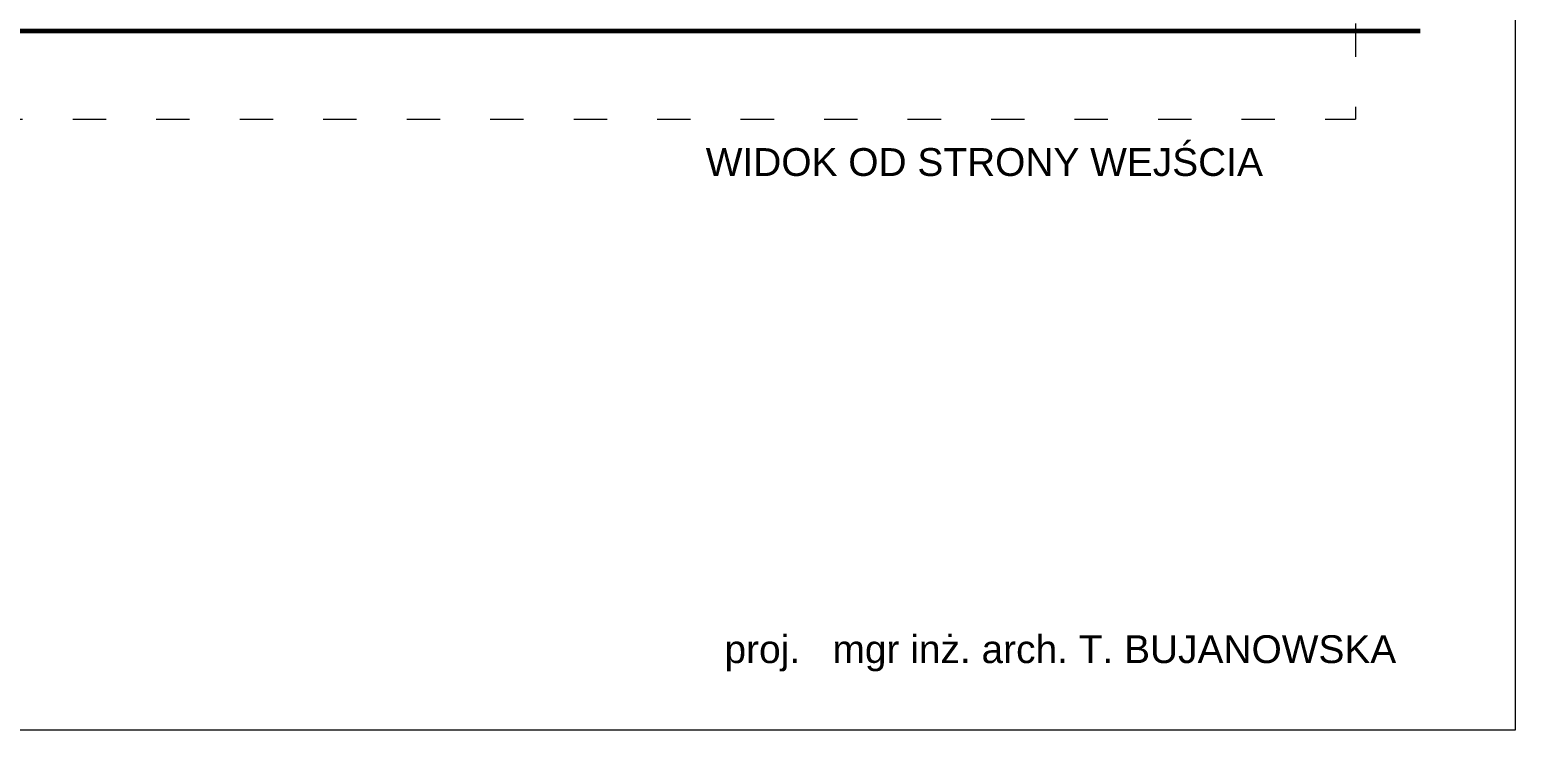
# Model space of a CAD drawing. Header units: millimetres. Extents: x 2834 to 13053, y -2252 to 4789.
# Drawn here: x 10384 to 13053, y -2252 to -993 of the extents above; entities that cross this region are included whole.
import ezdxf

# ---------------------------------------------------------------- set-up
doc = ezdxf.new("R2010")
doc.units = ezdxf.units.MM
doc.header["$MEASUREMENT"] = 0
doc.linetypes.add('ACAD_ISO03W100', pattern=[30, 12, -18])
for name, color, linetype, lineweight in [('Urządzenia', 160, 'Continuous', 5), ('Widok', 7, 'Continuous', 9), ('Wymiary', 102, 'Continuous', 5)]:
    doc.layers.add(name, color=color, linetype=linetype, lineweight=lineweight)
doc.styles.get("Standard").update_dxf_attribs({"font": 'ARIAL.TTF'})

msp = doc.modelspace()

# ---------------------------------------------------------------- linework, layer by layer
at = {"layer": 'Urządzenia', "linetype": 'ACAD_ISO03W100', "ltscale": 5}
for p in [(12766.364, -981.541), (8361.608, -1153.426)]:
    msp.add_line(p, (12766.364, -1153.426), dxfattribs=at)
at = {"layer": 'Widok', "lineweight": 60}
msp.add_line((12882.369, -995.541), (8125.452, -995.541), dxfattribs=at)
at = {"layer": 'Widok'}
msp.add_lwpolyline([(2833.532, 4788.852), (13053.391, 4788.852), (13053.391, -2251.889), (2833.532, -2251.889)], close=True, dxfattribs=at)

# ---------------------------------------------------------------- texts
at = {"layer": 'Wymiary', "char_height": 50, "attachment_point": 1}
for s, insert, width in [('{\\fArial|b0|i0|c238|p34;WIDOK OD STRONY WEJŚCIA   }', (11598.922, -1205.738), 1300.4639), ('{\\fArial|b0|i0|c238|p34;proj.   mgr inż. arch. T. BUJANOWSKA}', (11632.57, -2081.099), 1269.00605)]:
    msp.add_mtext(s, dxfattribs=dict(at, insert=insert, width=width))

doc.saveas('drawing.dxf')
